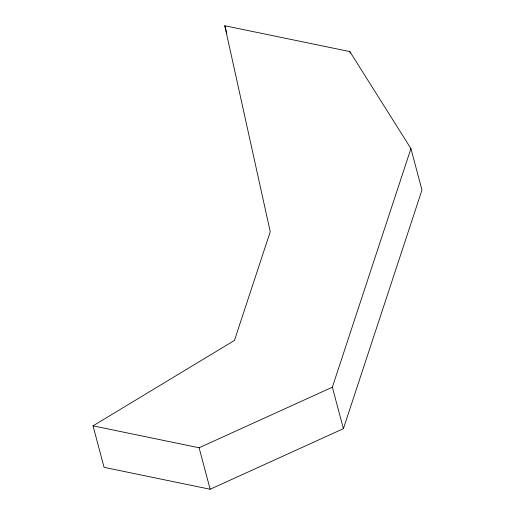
<?xml version="1.0" encoding="UTF-8"?>
<svg xmlns="http://www.w3.org/2000/svg" width="515" height="515" viewBox="0 0 515 515"><rect width="100%" height="100%" fill="white"/><g stroke="black" fill="none" stroke-linecap="round" stroke-linejoin="round"><path stroke-width="0.77" d="M343.389 428.686L332.349 387.203L410.931 148.584L349.827 51.584L224.791 25.75L270.246 231.763L234.46 340.421L93.028 425.853L104.069 467.337L210.146 489.25L343.389 428.686L421.972 190.061L410.931 148.584M93.028 425.853L199.105 447.767L332.349 387.203M349.827 51.584L350.239 53.116M224.791 25.75L226.838 33.43M199.105 447.767L210.146 489.25"/></g></svg>
